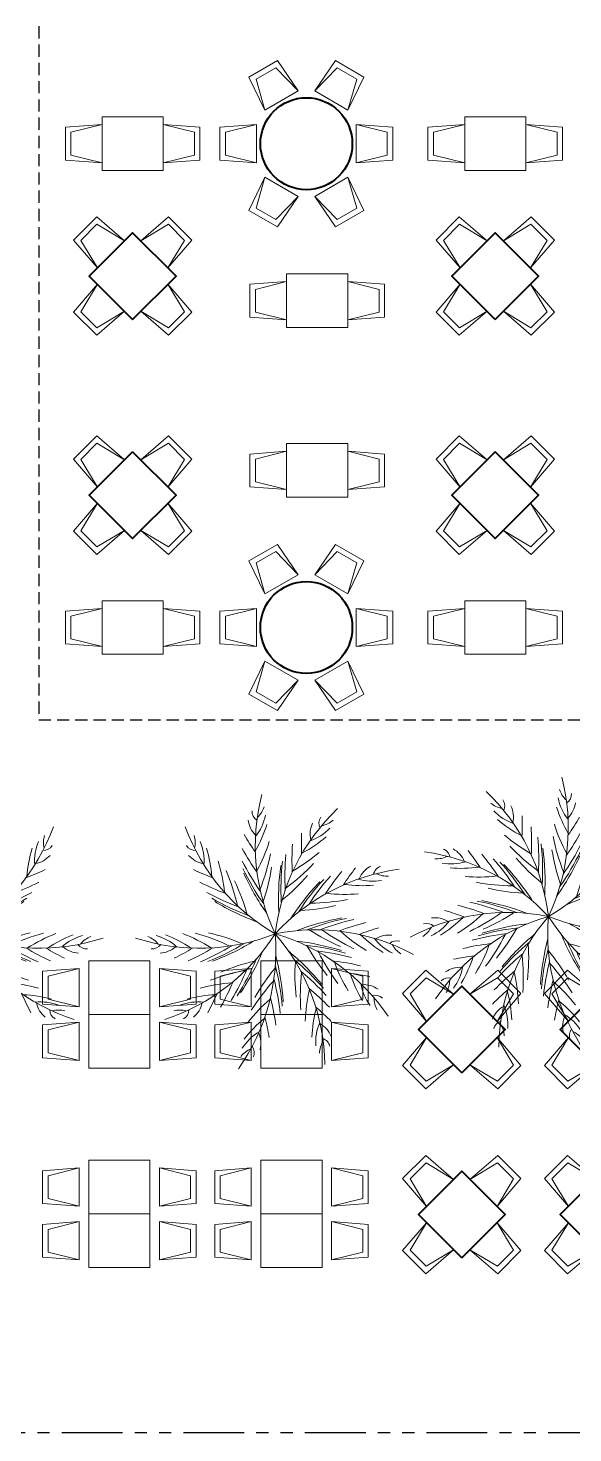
# Model space of a CAD drawing. Header units: millimetres. Extents: x 38967 to 51721, y 49836 to 53207.
# Drawn here: x 46835 to 47547, y 49836 to 51669 of the extents above; entities that cross this region are included whole.
import ezdxf

# ---------------------------------------------------------------- set-up
doc = ezdxf.new("R2010")
doc.units = ezdxf.units.MM
doc.header["$LTSCALE"] = 5
doc.linetypes.add('HIDDEN2', pattern=[4.7625, 3.175, -1.5875])
doc.linetypes.add('PHANTOM2', pattern=[31.75, 15.875, -3.175, 3.175, -3.175, 3.175, -3.175])
for name, color, linetype, lineweight in [('0_agac', 99, 'Continuous', 0), ('Zf_', 1, 'Continuous', 40), ('zf_tefris', 84, 'Continuous', 5)]:
    doc.layers.add(name, color=color, linetype=linetype, lineweight=lineweight)
doc.layers.add('ax', color=1, linetype='PHANTOM2')
doc.layers.add('trace_down', color=8, linetype='HIDDEN2')

# ---------------------------------------------------------------- blocks, each defined once
blk = doc.blocks.new('palmiye')
at = {"layer": '0_agac'}
for centre, radius, start, end in [((653.5, 117), 678, 161.8706, 201.5936), ((-60.8, 316.9), 80.8, 308.4321, 338.3515), ((386.5, 439.9), 678, 197.8706, 237.5936), ((42.7, 251.4), 83.5, 182.879, 221.5346), ((8.8, 272.9), 35.1, 173.7791, 233.0395), ((-141.1, 302.1), 163.9, 317.4391, 345.0127), ((-308.9, 181.7), 80.8, 344.4321, 14.3515), ((660.7, 553.7), 800.1, 206.1883, 211.1386), ((-377.5, 382.8), 426.3, 326.0526, 338.8318), ((-226.8, 187.1), 35.1, 209.7791, 269.0395), ((-365.2, 122.6), 163.9, 353.4391, 21.0127), ((-603.9, 48.9), 426.3, 2.0526, 14.8318), ((661.2, 487.5), 800.1, 204.5673, 211.2107), ((-463.1, 358.1), 521.1, 327.5529, 339.111), ((609.6, -472.6), 678, 110.1725, 149.8955), ((336.6, 90.1), 83.5, 131.1808, 169.8364), ((332.4, 130), 35.1, 122.081, 181.3414), ((-186.7, 189.6), 83.5, 218.879, 257.5346), ((-658.6, -21.4), 521.1, 3.5529, 15.111), ((667.6, 426), 800.1, 202.9483, 211.3077), ((-651.8, 317.4), 702.2, 334.6755, 344.6307), ((860.8, -292.1), 800.1, 151.2501, 159.6096), ((905.2, -249), 800.1, 152.8691, 159.5126), ((956.8, -207.5), 800.1, 154.4902, 159.4404), ((179.2, 501.3), 426.3, 274.3545, 287.1337), ((262.4, 265.8), 163.9, 265.741, 293.3146), ((323.8, 211.9), 80.8, 256.734, 286.6534), ((135.6, 797.4), 800.1, 242.1883, 247.1386), ((174.9, 744.1), 800.1, 240.5673, 247.2107), ((-787.3, -165.2), 702.2, 10.6755, 20.6307), ((-695, -209.3), 644.4, 13.0347, 23.4268), ((675, 384.9), 800.1, 201.6825, 211.4019), ((682.2, 354.6), 800.1, 200.5186, 211.4981), ((-603, 227.4), 644.4, 337.0347, 347.4268), ((813.8, -347.8), 800.1, 148.8205, 159.8), ((833.2, -323.4), 800.1, 149.9844, 159.7037), ((106.8, 553.1), 521.1, 275.8548, 287.4128), ((216.2, 698.1), 800.1, 238.9483, 247.3077), ((-82.5, 581.9), 644.4, 285.3366, 295.7287), ((-42.1, 676), 702.2, 282.9774, 292.9325), ((-32.3, 543.2), 678, 234.9681, 274.6912), ((-431.3, -82.2), 80.8, 21.5297, 51.4491), ((-440.5, -163.3), 163.9, 30.5366, 58.1102), ((-586.4, -366), 426.3, 39.1502, 51.9294), ((-587.6, -455.1), 521.1, 40.6505, 52.2085), ((246.3, 669.2), 800.1, 237.6825, 247.4019), ((270, 648.9), 800.1, 236.5186, 247.4981), ((552.8, -757.8), 800.1, 114.3202, 125.2997), ((582.7, -748.6), 800.1, 115.4841, 125.2035), ((623.1, -738.5), 800.1, 116.7498, 125.1093), ((684.1, -728.1), 800.1, 118.3688, 125.0123), ((750.1, -723.2), 800.1, 119.9899, 124.9402), ((407.5, -126.6), 83.5, 96.6805, 135.3361), ((-368.9, -28.4), 35.1, 246.8767, 306.1371), ((-338.5, -2.2), 83.5, 255.9765, 294.6321), ((-603.6, -647.5), 702.2, 47.7731, 57.7282), ((-503.3, -626.9), 644.4, 50.1322, 60.5244), ((313.9, -745), 678, 75.6722, 115.3952), ((427.3, 570.7), 702.2, 248.4771, 258.4323), ((480.4, 385.1), 521.1, 241.3545, 252.9126), ((510.8, 301.4), 426.3, 239.8542, 252.6334), ((445.9, 60.2), 163.9, 231.2407, 258.8143), ((426.7, -91.3), 35.1, 87.5807, 146.8411), ((466, -19), 80.8, 222.2337, 252.1531), ((-418.9, 381.5), 678, 270.9681, 310.6912), ((-448.1, 677), 800.1, 279.2858, 284.2361), ((-384.6, 658.3), 800.1, 277.6648, 284.3082), ((-627.8, 57.1), 678, 304.0339, 343.7569), ((-323.9, 646.5), 800.1, 276.0458, 284.4052), ((-282.4, 641.6), 800.1, 274.7801, 284.4994), ((-251.3, 639.7), 800.1, 273.6161, 284.5957), ((-641.6, -266), 678, 331.6319, 11.355), ((-55.3, -805.9), 678, 43.6319, 83.355), ((-436.2, -631.2), 678, 7.6319, 47.355), ((340.8, 516.1), 644.4, 250.8363, 261.2284), ((-652.8, 330.9), 800.1, 309.6161, 320.5957), ((-358.7, -857.6), 800.1, 46.2799, 57.2595), ((140.4, -943.6), 800.1, 82.2799, 93.2595), ((170.6, -951.6), 800.1, 83.4439, 93.1632), ((636.5, 248.8), 644.4, 218.796, 229.1882), ((210.3, -964.5), 800.1, 84.7096, 93.069), ((738.8, 249.2), 702.2, 216.4368, 226.392), ((-181.2, -917.5), 702.2, 83.7731, 93.7282), ((-112.1, -841.9), 644.4, 86.1322, 96.5244), ((-715.5, 293.7), 800.1, 312.0458, 320.4052), ((-679.1, 314.2), 800.1, 310.7801, 320.4994), ((-809.1, -141.3), 800.1, 343.8458, 353.5652), ((-796.1, -112.9), 800.1, 342.6819, 353.6614), ((-712, -494.7), 800.1, 10.2799, 21.2595), ((-339, -881.8), 800.1, 47.4439, 57.1632), ((743.4, -184.6), 644.4, 182.796, 193.1882), ((267.4, -988), 800.1, 86.3286, 92.972), ((685.4, 63.7), 521.1, 209.3143, 220.8723), ((326, -1018.9), 800.1, 87.9496, 92.8999), ((666.7, -23.4), 426.3, 207.814, 220.5932), ((-333.9, -429.9), 163.9, 66.5366, 94.1102), ((-332.8, -679.7), 426.3, 75.1502, 87.9294), ((-833.9, 245.5), 800.1, 315.2858, 320.2361), ((-281.4, -752.5), 521.1, 76.6505, 88.2085), ((-771.5, 267.6), 800.1, 313.6648, 320.3082), ((280.2, -901.8), 702.2, 116.8388, 126.794), ((296.8, -800.8), 644.4, 119.198, 129.5901), ((-828.4, -178.3), 800.1, 345.1116, 353.471), ((575.3, -598), 644.4, 146.796, 157.1882), ((-710.3, -525.9), 800.1, 11.4439, 21.1632), ((-314.5, -915.6), 800.1, 48.7096, 57.069), ((826.5, -244.4), 702.2, 180.4368, 190.392), ((483.8, -193.5), 163.9, 199.2004, 226.774), ((352.1, -331.4), 83.5, 64.6403, 103.2959), ((387.1, -311.7), 35.1, 55.5404, 114.8009), ((-374.1, -358.9), 80.8, 57.5297, 87.4491), ((-355.3, -278.7), 35.1, 282.8767, 342.1371), ((-346.1, -239.7), 83.5, 291.9765, 330.6321), ((-861.1, -230.7), 800.1, 346.7306, 353.374), ((607.3, -695.2), 702.2, 144.4368, 154.392), ((-710.3, -567.6), 800.1, 12.7096, 21.069), ((674.2, -363.1), 521.1, 173.3143, 184.8723), ((-282.1, -968.2), 800.1, 50.3286, 56.972), ((458.8, -271.2), 80.8, 190.1934, 220.1128), ((106.2, -818.2), 521.1, 109.7162, 121.2743), ((414.4, -701.7), 521.1, 137.3143, 148.8723), ((-715, -629.2), 800.1, 14.3286, 20.972), ((608, -422.5), 426.3, 171.814, 184.5932), ((-252.8, -1027.7), 800.1, 51.9496, 56.8999), ((-113.8, -576.5), 163.9, 99.6024, 127.176), ((23.4, -785.3), 426.3, 108.2159, 120.9952), ((-901.4, -283.4), 800.1, 348.3516, 353.3019), ((325.8, -710.9), 426.3, 135.814, 148.5932), ((-726.3, -694.5), 800.1, 15.9496, 20.8999), ((360, -452.6), 163.9, 163.2004, 190.774), ((172.4, -486.8), 83.5, 28.6403, 67.2959), ((-186.2, -538.9), 80.8, 90.5954, 120.5148), ((-214.2, -461.5), 35.1, 315.9424, 15.2029), ((-227.8, -423.8), 83.5, 325.0423, 3.6979), ((107.5, -589.4), 163.9, 127.2004, 154.774), ((212.2, -491.4), 35.1, 19.5404, 78.8009), ((-64.4, -506.9), 83.5, 352.6403, 31.2959), ((294, -500.8), 80.8, 154.1934, 184.1128), ((25.8, -589.7), 80.8, 118.1934, 148.1128), ((-34.8, -534), 35.1, 343.5404, 42.8009)]:
    blk.add_arc(centre, radius, start, end, dxfattribs=at)

msp = doc.modelspace()

# ---------------------------------------------------------------- linework, layer by layer
at = {"layer": 'ax'}
msp.add_lwpolyline([(45644.4, 52899.6), (51721.1, 52899.6), (51721.1, 49836.2), (45644.4, 49836.2)], close=True, dxfattribs=at)
at = {"layer": 'trace_down'}
msp.add_lwpolyline([(46849.3, 51766.6), (46849.3, 50766.6), (50357.3, 50766.6), (50357.3, 51766.6)], dxfattribs=at)
at = {"layer": 'Zf_'}
for p, q in [((46915.2, 51345.6, 0), (46971.8, 51402.1, 0)), ((47501.8, 51345.6, 0), (47445.3, 51402.1, 0)), ((46971.8, 51289, 0), (46915.2, 51345.6, 0)), ((47445.3, 51289, 0), (47501.8, 51345.6, 0)), ((46971.8, 51116.3, 0), (46915.2, 51059.7, 0)), ((47445.3, 51116.3, 0), (47501.8, 51059.7, 0)), ((46915.2, 51059.7, 0), (46971.8, 51003.1, 0)), ((47501.8, 51059.7, 0), (47445.3, 51003.1, 0)), ((47458.1, 50362.5, 0), (47401.6, 50419, 0)), ((47401.6, 50305.9, 0), (47458.1, 50362.5, 0)), ((47458.1, 50121, 0), (47401.6, 50177.6, 0)), ((47401.6, 50064.5, 0), (47458.1, 50121, 0))]:
    msp.add_line(p, q, dxfattribs=at)
at = {"layer": 'Zf_', "elevation": 0}
for points in [[(46971.8, 51289), (47028.4, 51345.6), (46971.8, 51402.1), (46915.2, 51345.6)], [(47445.3, 51289), (47388.7, 51345.6), (47445.3, 51402.1), (47501.8, 51345.6)], [(46971.8, 51116.3), (47028.4, 51059.7), (46971.8, 51003.1), (46915.2, 51059.7)], [(47445.3, 51116.3), (47388.7, 51059.7), (47445.3, 51003.1), (47501.8, 51059.7)], [(47401.6, 50305.9), (47345, 50362.5), (47401.6, 50419), (47458.1, 50362.5)], [(47586.6, 50305.9), (47530.1, 50362.5), (47586.6, 50419), (47643.2, 50362.5)], [(47401.6, 50064.5), (47345, 50121), (47401.6, 50177.6), (47458.1, 50121)], [(47586.6, 50064.5), (47530.1, 50121), (47586.6, 50177.6), (47643.2, 50121)]]:
    msp.add_lwpolyline(points, close=True, dxfattribs=at)
at = {"layer": 'Zf_'}
for centre in [(47198.6, 51518.2, 0), (47198.6, 50887, 0)]:
    msp.add_circle(centre, 60, dxfattribs=at)
at = {"layer": 'zf_tefris'}
for p, q in [((46931.8, 51553.2, 0), (47011.8, 51553.2, 0)), ((47011.8, 51553.2, 0), (46931.8, 51553.2, 0)), ((46931.8, 51553.2, 0), (46931.8, 51483.2, 0)), ((47011.8, 51483.2, 0), (47011.8, 51553.2, 0)), ((47011.8, 51483.2, 0), (46931.8, 51483.2, 0)), ((46931.8, 51483.2, 0), (47011.8, 51483.2, 0)), ((47011.8, 50922, 0), (46931.8, 50922, 0)), ((46931.8, 50922, 0), (47011.8, 50922, 0)), ((46931.8, 50852, 0), (46931.8, 50922, 0)), ((47011.8, 50922, 0), (47011.8, 50852, 0)), ((46931.8, 50852, 0), (47011.8, 50852, 0)), ((47011.8, 50852, 0), (46931.8, 50852, 0)), ((46914.4, 50382.1, 0), (46914.4, 50452.1, 0)), ((46994.4, 50452.1, 0), (46914.4, 50452.1, 0)), ((46994.4, 50452.1, 0), (46994.4, 50382.1, 0)), ((46994.4, 50382.1, 0), (46994.4, 50452.1, 0)), ((47139.1, 50382.1, 0), (47139.1, 50452.1, 0)), ((47219.1, 50452.1, 0), (47139.1, 50452.1, 0)), ((47219.1, 50452.1, 0), (47219.1, 50382.1, 0)), ((47219.1, 50382.1, 0), (47219.1, 50452.1, 0)), ((46994.4, 50382.1, 0), (46914.4, 50382.1, 0)), ((46914.4, 50382.1, 0), (46994.4, 50382.1, 0)), ((46914.4, 50312.1, 0), (46914.4, 50382.1, 0)), ((46994.4, 50382.1, 0), (46994.4, 50312.1, 0)), ((47219.1, 50382.1, 0), (47139.1, 50382.1, 0)), ((47139.1, 50382.1, 0), (47219.1, 50382.1, 0)), ((47139.1, 50312.1, 0), (47139.1, 50382.1, 0)), ((47219.1, 50382.1, 0), (47219.1, 50312.1, 0)), ((46914.4, 50312.1, 0), (46994.4, 50312.1, 0)), ((46994.4, 50312.1, 0), (46914.4, 50312.1, 0)), ((46994.4, 50312.1, 0), (46914.4, 50312.1, 0)), ((46914.4, 50312.1, 0), (46994.4, 50312.1, 0)), ((47139.1, 50312.1, 0), (47219.1, 50312.1, 0)), ((47219.1, 50312.1, 0), (47139.1, 50312.1, 0)), ((47219.1, 50312.1, 0), (47139.1, 50312.1, 0)), ((47139.1, 50312.1, 0), (47219.1, 50312.1, 0)), ((46914.4, 50121.8, 0), (46914.4, 50191.8, 0)), ((46994.4, 50191.8, 0), (46914.4, 50191.8, 0)), ((46994.4, 50191.8, 0), (46994.4, 50121.8, 0)), ((46994.4, 50121.8, 0), (46994.4, 50191.8, 0)), ((47139.1, 50121.8, 0), (47139.1, 50191.8, 0)), ((47219.1, 50191.8, 0), (47139.1, 50191.8, 0)), ((47219.1, 50191.8, 0), (47219.1, 50121.8, 0)), ((47219.1, 50121.8, 0), (47219.1, 50191.8, 0)), ((46994.4, 50121.8, 0), (46914.4, 50121.8, 0)), ((46914.4, 50121.8, 0), (46994.4, 50121.8, 0)), ((46914.4, 50051.8, 0), (46914.4, 50121.8, 0)), ((46994.4, 50121.8, 0), (46994.4, 50051.8, 0)), ((47219.1, 50121.8, 0), (47139.1, 50121.8, 0)), ((47139.1, 50121.8, 0), (47219.1, 50121.8, 0)), ((47139.1, 50051.8, 0), (47139.1, 50121.8, 0)), ((47219.1, 50121.8, 0), (47219.1, 50051.8, 0)), ((46914.4, 50051.8, 0), (46994.4, 50051.8, 0)), ((46994.4, 50051.8, 0), (46914.4, 50051.8, 0)), ((46994.4, 50051.8, 0), (46914.4, 50051.8, 0)), ((46914.4, 50051.8, 0), (46994.4, 50051.8, 0)), ((47139.1, 50051.8, 0), (47219.1, 50051.8, 0)), ((47219.1, 50051.8, 0), (47139.1, 50051.8, 0)), ((47219.1, 50051.8, 0), (47139.1, 50051.8, 0)), ((47139.1, 50051.8, 0), (47219.1, 50051.8, 0))]:
    msp.add_line(p, q, dxfattribs=at)
at = {"layer": 'zf_tefris', "elevation": 0}
for points in [[(47123.6, 51605.2), (47160.7, 51626.7), (47187.8, 51587), (47144.5, 51562)], [(47132.9, 51602.3), (47158.6, 51617.2), (47187.8, 51587), (47144.5, 51562)], [(47236.5, 51626.7), (47273.6, 51605.2), (47252.8, 51562), (47209.5, 51587)], [(47238.6, 51617.2), (47264.3, 51602.3), (47252.8, 51562), (47209.5, 51587)], [(46884, 51539.7), (46884, 51496.8), (46931.8, 51493.2), (46931.8, 51543.2)], [(46891.1, 51533.1), (46891.1, 51503.4), (46931.8, 51493.2), (46931.8, 51543.2)], [(47059.7, 51539.7), (47059.7, 51496.8), (47011.8, 51493.2), (47011.8, 51543.2)], [(47052.5, 51533.1), (47052.5, 51503.4), (47011.8, 51493.2), (47011.8, 51543.2)], [(47085.8, 51539.7), (47085.8, 51496.8), (47133.6, 51493.2), (47133.6, 51543.2)], [(47092.9, 51533.1), (47092.9, 51503.4), (47133.6, 51493.2), (47133.6, 51543.2)], [(47311.5, 51496.8), (47311.5, 51539.7), (47263.6, 51543.2), (47263.6, 51493.2)], [(47304.3, 51503.4), (47304.3, 51533.1), (47263.6, 51543.2), (47263.6, 51493.2)], [(47357.4, 51539.7), (47357.4, 51496.8), (47405.3, 51493.2), (47405.3, 51543.2)], [(47364.6, 51533.1), (47364.6, 51503.4), (47405.3, 51493.2), (47405.3, 51543.2)], [(47405.3, 51553.2), (47485.3, 51553.2), (47485.3, 51483.2), (47405.3, 51483.2)], [(47533.1, 51539.7), (47533.1, 51496.8), (47485.3, 51493.2), (47485.3, 51543.2)], [(47526, 51533.1), (47526, 51503.4), (47485.3, 51493.2), (47485.3, 51543.2)], [(47123.6, 51431.2), (47160.7, 51409.8), (47187.8, 51449.4), (47144.5, 51474.4)], [(47132.9, 51434.1), (47158.6, 51419.2), (47187.8, 51449.4), (47144.5, 51474.4)], [(47236.5, 51409.8), (47273.6, 51431.2), (47252.8, 51474.4), (47209.5, 51449.4)], [(47238.6, 51419.2), (47264.3, 51434.1), (47252.8, 51474.4), (47209.5, 51449.4)], [(46894.5, 51392.5), (46924.8, 51422.8), (46961.2, 51391.5), (46925.9, 51356.2)], [(46904.2, 51392.1), (46925.2, 51413.1), (46961.2, 51391.5), (46925.9, 51356.2)], [(47049.1, 51392.5), (47018.8, 51422.8), (46982.4, 51391.5), (47017.8, 51356.2)], [(47039.4, 51392.1), (47018.4, 51413.1), (46982.4, 51391.5), (47017.8, 51356.2)], [(47368, 51392.5), (47398.3, 51422.8), (47434.7, 51391.5), (47399.3, 51356.2)], [(47377.7, 51392.1), (47398.7, 51413.1), (47434.7, 51391.5), (47399.3, 51356.2)], [(47522.5, 51392.5), (47492.2, 51422.8), (47455.9, 51391.5), (47491.2, 51356.2)], [(47512.8, 51392.1), (47491.8, 51413.1), (47455.9, 51391.5), (47491.2, 51356.2)], [(47172.7, 51348.4), (47252.7, 51348.4), (47252.7, 51278.4), (47172.7, 51278.4)], [(46924.8, 51268.3), (46894.5, 51298.6), (46925.9, 51335), (46961.2, 51299.6)], [(46925.2, 51278), (46904.2, 51299), (46925.9, 51335), (46961.2, 51299.6)], [(47018.8, 51268.3), (47049.1, 51298.6), (47017.8, 51335), (46982.4, 51299.6)], [(47018.4, 51278), (47039.4, 51299), (47017.8, 51335), (46982.4, 51299.6)], [(47124.9, 51334.8), (47124.9, 51291.9), (47172.7, 51288.4), (47172.7, 51338.4)], [(47132, 51328.2), (47132, 51298.5), (47172.7, 51288.4), (47172.7, 51338.4)], [(47300.6, 51334.8), (47300.6, 51291.9), (47252.7, 51288.4), (47252.7, 51338.4)], [(47293.5, 51328.2), (47293.5, 51298.5), (47252.7, 51288.4), (47252.7, 51338.4)], [(47398.3, 51268.3), (47368, 51298.6), (47399.3, 51335), (47434.7, 51299.6)], [(47398.7, 51278), (47377.7, 51299), (47399.3, 51335), (47434.7, 51299.6)], [(47492.2, 51268.3), (47522.5, 51298.6), (47491.2, 51335), (47455.9, 51299.6)], [(47491.8, 51278), (47512.8, 51299), (47491.2, 51335), (47455.9, 51299.6)], [(46924.8, 51137), (46894.5, 51106.7), (46925.9, 51070.3), (46961.2, 51105.7)], [(46925.2, 51127.3), (46904.2, 51106.3), (46925.9, 51070.3), (46961.2, 51105.7)], [(47018.8, 51137), (47049.1, 51106.7), (47017.8, 51070.3), (46982.4, 51105.7)], [(47018.4, 51127.3), (47039.4, 51106.3), (47017.8, 51070.3), (46982.4, 51105.7)], [(47172.7, 51056.9), (47252.7, 51056.9), (47252.7, 51126.9), (47172.7, 51126.9)], [(47398.3, 51137), (47368, 51106.7), (47399.3, 51070.3), (47434.7, 51105.7)], [(47398.7, 51127.3), (47377.7, 51106.3), (47399.3, 51070.3), (47434.7, 51105.7)], [(47492.2, 51137), (47522.5, 51106.7), (47491.2, 51070.3), (47455.9, 51105.7)], [(47491.8, 51127.3), (47512.8, 51106.3), (47491.2, 51070.3), (47455.9, 51105.7)], [(47124.9, 51070.5), (47124.9, 51113.3), (47172.7, 51116.9), (47172.7, 51066.9)], [(47132, 51077), (47132, 51106.7), (47172.7, 51116.9), (47172.7, 51066.9)], [(47300.6, 51070.5), (47300.6, 51113.3), (47252.7, 51116.9), (47252.7, 51066.9)], [(47293.5, 51077), (47293.5, 51106.7), (47252.7, 51116.9), (47252.7, 51066.9)], [(46894.5, 51012.7), (46924.8, 50982.4), (46961.2, 51013.7), (46925.9, 51049.1)], [(46904.2, 51013.1), (46925.2, 50992.1), (46961.2, 51013.7), (46925.9, 51049.1)], [(47049.1, 51012.7), (47018.8, 50982.4), (46982.4, 51013.7), (47017.8, 51049.1)], [(47039.4, 51013.1), (47018.4, 50992.1), (46982.4, 51013.7), (47017.8, 51049.1)], [(47368, 51012.7), (47398.3, 50982.4), (47434.7, 51013.7), (47399.3, 51049.1)], [(47377.7, 51013.1), (47398.7, 50992.1), (47434.7, 51013.7), (47399.3, 51049.1)], [(47522.5, 51012.7), (47492.2, 50982.4), (47455.9, 51013.7), (47491.2, 51049.1)], [(47512.8, 51013.1), (47491.8, 50992.1), (47455.9, 51013.7), (47491.2, 51049.1)], [(47123.6, 50974.1), (47160.7, 50995.5), (47187.8, 50955.8), (47144.5, 50930.8)], [(47236.5, 50995.5), (47273.6, 50974.1), (47252.8, 50930.8), (47209.5, 50955.8)], [(47132.9, 50971.2), (47158.6, 50986), (47187.8, 50955.8), (47144.5, 50930.8)], [(47238.6, 50986), (47264.3, 50971.2), (47252.8, 50930.8), (47209.5, 50955.8)], [(47405.3, 50852), (47485.3, 50852), (47485.3, 50922), (47405.3, 50922)], [(46884, 50865.6), (46884, 50908.5), (46931.8, 50912), (46931.8, 50862)], [(46891.1, 50872.2), (46891.1, 50901.9), (46931.8, 50912), (46931.8, 50862)], [(47059.7, 50865.6), (47059.7, 50908.5), (47011.8, 50912), (47011.8, 50862)], [(47052.5, 50872.2), (47052.5, 50901.9), (47011.8, 50912), (47011.8, 50862)], [(47085.8, 50865.6), (47085.8, 50908.5), (47133.6, 50912), (47133.6, 50862)], [(47092.9, 50872.2), (47092.9, 50901.9), (47133.6, 50912), (47133.6, 50862)], [(47311.5, 50908.5), (47311.5, 50865.6), (47263.6, 50862), (47263.6, 50912)], [(47304.3, 50901.9), (47304.3, 50872.2), (47263.6, 50862), (47263.6, 50912)], [(47357.4, 50865.6), (47357.4, 50908.5), (47405.3, 50912), (47405.3, 50862)], [(47364.6, 50872.2), (47364.6, 50901.9), (47405.3, 50912), (47405.3, 50862)], [(47533.1, 50865.6), (47533.1, 50908.5), (47485.3, 50912), (47485.3, 50862)], [(47526, 50872.2), (47526, 50901.9), (47485.3, 50912), (47485.3, 50862)], [(47123.6, 50800), (47160.7, 50778.6), (47187.8, 50818.2), (47144.5, 50843.2)], [(47132.9, 50802.9), (47158.6, 50788.1), (47187.8, 50818.2), (47144.5, 50843.2)], [(47236.5, 50778.6), (47273.6, 50800), (47252.8, 50843.2), (47209.5, 50818.2)], [(47238.6, 50788.1), (47264.3, 50802.9), (47252.8, 50843.2), (47209.5, 50818.2)], [(46854.2, 50395.6), (46854.2, 50438.5), (46902.1, 50442.1), (46902.1, 50392.1)], [(46861.3, 50402.2), (46861.3, 50431.9), (46902.1, 50442.1), (46902.1, 50392.1)], [(47054.6, 50395.6), (47054.6, 50438.5), (47006.7, 50442.1), (47006.7, 50392.1)], [(47047.4, 50402.2), (47047.4, 50431.9), (47006.7, 50442.1), (47006.7, 50392.1)], [(47078.9, 50395.6), (47078.9, 50438.5), (47126.7, 50442.1), (47126.7, 50392.1)], [(47086, 50402.2), (47086, 50431.9), (47126.7, 50442.1), (47126.7, 50392.1)], [(47279.3, 50395.6), (47279.3, 50438.5), (47231.4, 50442.1), (47231.4, 50392.1)], [(47272.1, 50402.2), (47272.1, 50431.9), (47231.4, 50442.1), (47231.4, 50392.1)], [(47324.3, 50409.5), (47354.6, 50439.8), (47390.9, 50408.4), (47355.6, 50373.1)], [(47334, 50409.1), (47355, 50430.1), (47390.9, 50408.4), (47355.6, 50373.1)], [(47478.8, 50409.5), (47448.5, 50439.8), (47412.2, 50408.4), (47447.5, 50373.1)], [(47469.1, 50409.1), (47448.1, 50430.1), (47412.2, 50408.4), (47447.5, 50373.1)], [(47509.4, 50409.5), (47539.7, 50439.8), (47576, 50408.4), (47540.7, 50373.1)], [(47519, 50409.1), (47540.1, 50430.1), (47576, 50408.4), (47540.7, 50373.1)], [(46854.2, 50368.5), (46854.2, 50325.6), (46902.1, 50322.1), (46902.1, 50372.1)], [(46861.3, 50361.9), (46861.3, 50332.2), (46902.1, 50322.1), (46902.1, 50372.1)], [(47054.6, 50368.5), (47054.6, 50325.6), (47006.7, 50322.1), (47006.7, 50372.1)], [(47047.4, 50361.9), (47047.4, 50332.2), (47006.7, 50322.1), (47006.7, 50372.1)], [(47078.9, 50368.5), (47078.9, 50325.6), (47126.7, 50322.1), (47126.7, 50372.1)], [(47086, 50361.9), (47086, 50332.2), (47126.7, 50322.1), (47126.7, 50372.1)], [(47279.3, 50368.5), (47279.3, 50325.6), (47231.4, 50322.1), (47231.4, 50372.1)], [(47272.1, 50361.9), (47272.1, 50332.2), (47231.4, 50322.1), (47231.4, 50372.1)], [(47354.6, 50285.2), (47324.3, 50315.5), (47355.6, 50351.9), (47390.9, 50316.5)], [(47355, 50294.9), (47334, 50315.9), (47355.6, 50351.9), (47390.9, 50316.5)], [(47448.5, 50285.2), (47478.8, 50315.5), (47447.5, 50351.9), (47412.2, 50316.5)], [(47448.1, 50294.9), (47469.1, 50315.9), (47447.5, 50351.9), (47412.2, 50316.5)], [(47539.7, 50285.2), (47509.4, 50315.5), (47540.7, 50351.9), (47576, 50316.5)], [(47540.1, 50294.9), (47519, 50315.9), (47540.7, 50351.9), (47576, 50316.5)], [(47324.3, 50168), (47354.6, 50198.3), (47390.9, 50167), (47355.6, 50131.6)], [(47334, 50167.6), (47355, 50188.6), (47390.9, 50167), (47355.6, 50131.6)], [(47478.8, 50168), (47448.5, 50198.3), (47412.2, 50167), (47447.5, 50131.6)], [(47469.1, 50167.6), (47448.1, 50188.6), (47412.2, 50167), (47447.5, 50131.6)], [(47509.4, 50168), (47539.7, 50198.3), (47576, 50167), (47540.7, 50131.6)], [(47519, 50167.6), (47540.1, 50188.6), (47576, 50167), (47540.7, 50131.6)], [(46854.2, 50135.3), (46854.2, 50178.2), (46902.1, 50181.8), (46902.1, 50131.8)], [(46861.3, 50141.9), (46861.3, 50171.6), (46902.1, 50181.8), (46902.1, 50131.8)], [(47054.6, 50135.3), (47054.6, 50178.2), (47006.7, 50181.8), (47006.7, 50131.8)], [(47047.4, 50141.9), (47047.4, 50171.6), (47006.7, 50181.8), (47006.7, 50131.8)], [(47078.9, 50135.3), (47078.9, 50178.2), (47126.7, 50181.8), (47126.7, 50131.8)], [(47086, 50141.9), (47086, 50171.6), (47126.7, 50181.8), (47126.7, 50131.8)], [(47279.3, 50135.3), (47279.3, 50178.2), (47231.4, 50181.8), (47231.4, 50131.8)], [(47272.1, 50141.9), (47272.1, 50171.6), (47231.4, 50181.8), (47231.4, 50131.8)], [(46854.2, 50108.2), (46854.2, 50065.3), (46902.1, 50061.8), (46902.1, 50111.8)], [(46861.3, 50101.6), (46861.3, 50071.9), (46902.1, 50061.8), (46902.1, 50111.8)], [(47054.6, 50108.2), (47054.6, 50065.3), (47006.7, 50061.8), (47006.7, 50111.8)], [(47047.4, 50101.6), (47047.4, 50071.9), (47006.7, 50061.8), (47006.7, 50111.8)], [(47078.9, 50108.2), (47078.9, 50065.3), (47126.7, 50061.8), (47126.7, 50111.8)], [(47086, 50101.6), (47086, 50071.9), (47126.7, 50061.8), (47126.7, 50111.8)], [(47279.3, 50108.2), (47279.3, 50065.3), (47231.4, 50061.8), (47231.4, 50111.8)], [(47272.1, 50101.6), (47272.1, 50071.9), (47231.4, 50061.8), (47231.4, 50111.8)], [(47354.6, 50043.8), (47324.3, 50074.1), (47355.6, 50110.4), (47390.9, 50075.1)], [(47355, 50053.5), (47334, 50074.5), (47355.6, 50110.4), (47390.9, 50075.1)], [(47448.5, 50043.8), (47478.8, 50074.1), (47447.5, 50110.4), (47412.2, 50075.1)], [(47448.1, 50053.5), (47469.1, 50074.5), (47447.5, 50110.4), (47412.2, 50075.1)], [(47539.7, 50043.8), (47509.4, 50074.1), (47540.7, 50110.4), (47576, 50075.1)], [(47540.1, 50053.5), (47519, 50074.5), (47540.7, 50110.4), (47576, 50075.1)]]:
    msp.add_lwpolyline(points, close=True, dxfattribs=at)

# ---------------------------------------------------------------- block references
at = {"layer": '0_agac', "yscale": 0.3960000000006403}
for p, xscale, zscale, rotation in [((47567.1, 50500.8, 0), -0.3960000000006403, 0.396, 270), ((46803.4, 50478.2, 0), -0.3960000000006403, 0.396, 270), ((47105.4, 50478.2, 0), 0.3960000000006403, 0.3960000000006403, 90)]:
    msp.add_blockref('palmiye', p, dxfattribs=dict(at, xscale=xscale, zscale=zscale, rotation=rotation))

doc.saveas('drawing.dxf')
